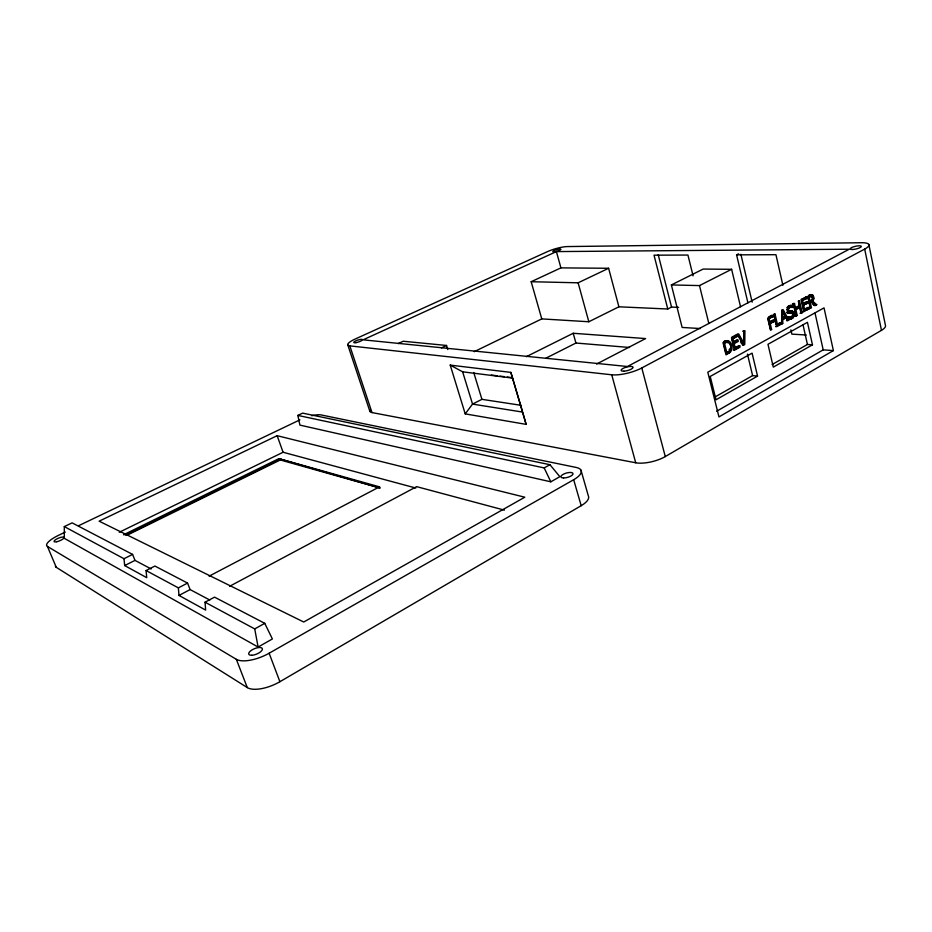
<?xml version="1.0" encoding="UTF-8"?>
<svg xmlns="http://www.w3.org/2000/svg" width="932" height="932" viewBox="0 0 932 932"><rect width="100%" height="100%" fill="white"/><g stroke="black" fill="none" stroke-linecap="round" stroke-linejoin="round"><path stroke-width="1.4" d="M786.037 317.812L781.75 319.548L781.797 323.905L782.764 323.369L782.775 319.606L786.037 317.812L787.575 320.725L788.775 320.072L783.16 309.68L781.762 310.438L781.645 323.253L775.645 326.666M781.762 318.022L781.785 311.661L782.798 311.707L785.42 316.635L781.762 318.022L785.42 316.635M782.775 318.068L782.798 311.707M812.692 298.59L811.982 295.316L810.024 294.64C813.962 293.498 814.684 299.021 812.646 301.176L811.621 301.141L812.692 298.59L813.718 298.624M812.553 299.172L811.597 296.225L808.067 297.098L809.058 301.572L813.624 299.195M792.014 305.498L788.996 305.731L792.014 305.498L792.445 307.397C789.928 305.871 785.688 308.469 787.913 311.288L792.654 311.265C796.196 313.467 793.516 319.897 789.334 319.082C792.981 318.814 794.821 313.187 791.629 311.23M787.517 317.113L790.907 317.486L792.887 315.89L792.526 313.164L786.923 312.593L789.043 313.257M791.792 311.206L789.369 311.521L788.367 310.274L789.02 307.944L791.117 307.094M729.092 350.024L729.488 349.057M790.021 305.766L787.249 308.911L787.936 312.639M465.219 413.878L450.226 365.111L462.622 371.81L472.547 404.092L522.677 412.095L526.114 424.363L465.219 413.878L472.547 404.092L481.914 399.327L521.128 405.327M727.088 353.624C733.577 351.562 731.41 337.302 724.082 341.403M729.861 352.517C735.348 347.916 729.651 335.846 723.011 342.603L726.005 354.859L729.861 352.517L728.859 352.436M809.058 301.572L811.889 300.488M727.531 351.748L725.865 352.715L723.558 343.267L725.9 342.195L727.822 342.545M55.419 566.143A18.896 5.417 -22.6 0 0 56.27 567.32L247.283 687.583A25.583 10.683 -22.7 0 0 279.903 681.711L581.184 505.692A22.007 8.33 -15.9 0 0 588.313 495.801L580.962 470.124M370.167 409.649A15.914 4.369 -18.1 0 0 371.996 412.573L635.717 462.773A21.285 7.619 -14.4 0 0 665.285 456.575L881.474 330.336A19.758 5.848 -11.8 0 0 885.4 325.163L868.834 244.487M833.383 350.595L718.956 416.919L707.796 372.218L824.028 307.875L833.383 350.595L823.189 349.861L716.626 411.245M65.31 532.079L58.751 535.213A18.99 5.161 -22.3 0 0 47.427 546.432L236.344 659.332A25.77 10.229 -22.3 0 0 269.127 653.227L573.681 479.712A22.147 7.957 -16 0 0 576.221 467.456L321.097 414.926A16.566 4.404 -19 0 0 311.742 415.719M757.553 376.109L716.032 399.781L710.207 376.435L752.089 353.135L757.553 376.109L752.613 375.619L714.914 397.044M812.471 344.805L773.315 367.126L767.98 344.292L807.438 322.332L812.471 344.805L807.438 344.467L772.127 364.529M258.106 647.041L272.377 638.968L264.758 623.333L214.535 597.144L205.04 602.212L205.646 610.099L178.991 595.432L178.362 587.882L146.079 570.547L146.732 577.689L124.69 565.561L123.968 558.722L64.296 526.58L64.308 538.323L258.106 647.041L254.727 628.914L205.04 602.212M550.812 481.809L559.852 476.695L549.95 464.707L302.655 413.121L297.844 415.416L299.918 425.108L550.812 481.809L544.183 467.911L297.844 415.416M254.727 628.914L264.758 623.333M544.183 467.911L549.95 464.707M775.04 314.084L773.886 314.713L776.659 326.724L781.645 323.987L781.319 322.577L777.474 324.674L775.04 314.084L774.014 314.037L776.461 324.627L779.338 323.043M806.495 303.215L806.192 301.817L807.217 301.852L807.531 303.25L802.662 305.312L803.652 309.715L806.728 308.026M737.608 346.226L734.288 348.044L733.193 343.512L737.317 341.263L736.967 339.819L732.843 342.067L732.028 338.724L736.466 336.312L736.117 334.879L731.608 337.314M803.652 309.715L808.79 307.502L809.092 308.9L802.848 311.719L809.092 308.9M786.55 320.678L788.775 320.072M797.186 315.447L795.043 316.006L797.186 315.447L795.87 309.622L799.749 307.502L801.054 313.315L800.04 313.268L802.172 312.698L799.505 300.815L798.491 300.78L801.147 312.651M811.423 307.618L809.291 308.189L811.423 307.618L810.374 302.923L811.632 302.236L815.302 305.486L816.723 304.706L812.646 301.176M812.448 303.82L814.277 305.451L816.723 304.706M733.437 350.141L739.053 347.053L738.703 345.621M742.478 345.166L743.759 344.467L743.922 330.639L742.711 331.303M771.614 329.497L770.461 330.138L767.653 318.092L772.849 315.272L773.187 316.694L768.131 318.837L768.923 322.239L773.805 320.177L774.131 321.598L769.25 323.66L770.589 329.439L771.614 329.497L770.263 323.707M801.054 313.315L802.172 312.698M796.161 315.4L794.856 309.575L799.749 307.502M769.25 323.66L774.131 321.598M802.662 305.312L807.531 303.25M810.386 307.583L809.349 302.888L811.632 302.236M795.509 307.642L798.409 306.057M801.24 299.288L806.46 297.04L806.774 298.45L801.625 300.652L802.347 303.914L805.225 302.341M769.89 321.715L773.805 320.177M795.555 308.212L794.507 303.529L793.482 303.494L794.53 308.166L795.555 308.212L799.435 306.092L798.386 301.42L799.505 300.815M802.347 303.914L807.217 301.852M768.725 316.915L771.836 315.226L772.162 316.647L773.187 316.694M793.482 303.494L792.351 304.1L794.507 303.529M736.478 334.681L737.76 333.982L742.653 342.743M806.46 297.04L801.217 299.883L803.873 311.766M812.087 294.698L807.683 296.376L810.316 308.224M808.067 297.098L810.572 296.19L812.471 297.518M768.131 318.837L772.162 316.647M801.625 300.652L806.774 298.45M229.61 586.286L416.639 486.644L504.375 510.13M349.838 345.888L611.742 374.792A21.727 6.396 -15 0 0 641.798 367.954L864.686 249.089A20.131 4.881 -12.8 0 0 861.483 242.728L567.413 246.572A14.889 3.029 -16.1 0 0 547.387 251.663L355.197 339.027A16.17 3.635 -18 0 0 349.838 345.888L371.996 412.573M209.129 576.151L379.499 486.853L379.895 487.995L279.227 459.662L125.272 535.213M178.991 595.432L190.105 589.583L209.77 600.01M178.362 587.882L187.553 583.082L190.105 589.583M596.538 364.074L645.596 338.572L573.203 333.272L526.335 356.665M474.167 351.69L541.772 318.895L588.826 321.761L618.895 306.803L667.766 309.005L671.541 307.071L678.613 307.374M146.079 570.547L154.91 566.05L187.553 583.082M700.41 328.553L682.131 327.447L671.378 284.936L699.501 285.588L731.62 269.301L740.544 306.779M546.094 358.098L575.929 343.034L629.508 347.473M124.69 565.561L135 560.388L151.159 568.951M671.378 284.936L703.159 269.068L731.62 269.301M123.968 558.722L132.589 554.412L135 560.388M747.918 302.83L736.583 254.844L738.563 253.854M126.752 535.376L281.499 459.383M123.537 534.793L278.866 458.649L379.499 486.853M119.261 532.254L283.072 452.253L415.823 488.042M78.416 525.811L299.906 419.866M277.154 435.687L99.141 521.174L303.739 622.017L524.798 497.21L277.154 435.687L283.072 452.253M441.453 347.881L446.533 345.469L447.791 349.547M541.772 318.895L531.17 281.72L578.131 282.804L608.619 268.276L618.895 306.803M64.296 526.58L72.125 522.864L132.589 554.412M398.15 343.605L403.241 341.24L446.533 345.469M531.17 281.72L560.924 267.88L608.619 268.276M556.404 251.593L363.107 339.83L627.422 366.509L849.215 249.217L556.404 251.593L560.924 267.88M791.117 318.942L787.971 319.094L788.996 319.14L788.542 317.16M788.903 313.187L792.829 313.571M789.893 317.439L788.344 317.393L790.907 317.486M736.583 254.844L775.937 254.692L782.88 285.274M811.551 294.908L812.576 294.943M808.801 295.188L809.826 295.211M811.982 295.316L813.007 295.351M812.32 295.922L813.345 295.945M809.955 296.178L811.9 296.388M809.162 296.504L810.188 296.539M811.12 296.632L812.145 296.667M812.576 296.737L813.601 296.772M811.306 297.017L812.331 297.04M812.727 297.995L813.753 298.03M790.359 305.44L791.431 307.362L792.445 307.397M811.166 300.081L812.191 300.116M812.215 300.221L813.24 300.255M810.024 301.048L811.061 301.083M809.349 302.888L810.374 302.923M814.277 305.451L815.302 305.486M789.695 305.533L790.709 305.568M787.715 306.442L788.728 306.488M808.79 307.502L807.753 307.455L808.067 308.853M789.381 307.117L790.406 307.164M790.103 307.059L791.792 307.21M788.682 307.397L789.707 307.432M786.794 307.49L787.808 307.537M787.994 307.91L789.02 307.944M787.517 308.597L788.542 308.643M794.856 309.575L795.87 309.622M787.295 309.401L788.321 309.436M787.342 310.228L788.367 310.274M787.575 310.869L788.588 310.915M787.913 311.288L790.86 311.358M792.305 311.603L793.33 311.649M788.344 311.486L789.369 311.521M792.806 312.29L793.819 312.325M786.631 312.185L787.657 312.232M787.249 312.896L788.274 312.942M789.777 313.024L792.526 313.164M787.622 313.094L789.917 313.234M793.132 313.257L794.157 313.303M793.237 313.968L794.262 314.014M793.237 314.736L794.262 314.783M793.144 315.494L794.169 315.54M792.887 315.89L791.652 316.239L792.678 316.286M792.934 316.204L793.959 316.251M792.386 316.635L790.581 317.171L791.606 317.218M792.608 316.892L793.633 316.95M792.2 317.509L793.214 317.556M791.664 318.033L792.689 318.08M790.965 318.488L791.99 318.546M781.75 319.548L782.775 319.606M782.764 323.369L780.632 323.194L781.797 323.905M781.645 323.987L780.62 323.928L780.294 322.519M776.461 324.627L777.474 324.674M806.308 335.007L791.862 334.134L790.895 329.881M790.767 311.172L792.654 311.265M728.078 353.018L729.08 353.1M450.226 365.111L510.853 372.381L522.281 410.744M491.315 375.048L497.094 375.771M499.971 376.132L504.305 376.668M507.183 377.029L511.517 377.577M462.622 371.81L512.705 378.089M790.767 307.164L791.431 307.362M379.895 487.995L278.866 458.649L279.227 459.662M811.621 301.141L815.698 304.671M740.474 341.671L741.814 344.001M782.146 309.634L787.75 320.014M47.427 546.432L56.27 567.32M236.344 659.332L247.283 687.583M269.127 653.227L279.903 681.711M347.694 344.642L369.748 410.965M473.736 372.509L481.914 399.327M510.853 372.381L526.114 424.363M573.681 479.712L581.184 505.692M573.203 333.272L575.929 343.034M578.131 282.804L588.826 321.761M611.742 374.792L635.717 462.773M641.798 367.954L665.285 456.575M658.225 254.716L671.541 307.071M667.766 309.005L654.031 255.182L687.933 255.053L693.082 275.849M699.501 285.588L708.856 323.532M747.452 354.09L752.613 375.619M740.882 254.273L752.159 302.178M772.779 320.13L773.117 321.552M769.145 318.884L769.937 322.286M793.377 304.135L796.068 316.053M803.034 324.872L807.438 344.467M805.434 297.017L805.749 298.415M802.65 300.687L803.372 303.948M803.687 305.347L804.677 309.75M815.057 313.14L823.189 349.861M809.092 297.133L810.083 301.607M864.686 249.089L881.474 330.336M743.713 331.361L743.666 342.813L738.761 334.052L737.48 334.739L743.491 345.236L744.773 344.537L744.924 330.709L743.713 331.361M730.665 348.055L729.674 350.782L726.867 352.797L724.56 343.337C727.915 340.192 731.422 344.444 730.665 348.055M739.717 345.69L735.29 348.114L734.195 343.582L738.319 341.333L737.981 339.889L733.845 342.149L733.041 338.794L737.468 336.382L737.13 334.938L731.48 338.001L734.439 350.211L740.055 347.123L739.717 345.69M356.012 342.65A4.578 1.025 -18.1 0 0 362.478 339.691A4.578 1.025 -18.1 0 0 355.861 340.832A4.578 1.025 -18.1 0 0 356.012 342.65M56.794 541.737A5.382 1.456 -22.4 0 0 64.028 537.508A5.382 1.456 -22.4 0 0 56.27 539.232A5.382 1.456 -22.4 0 0 56.794 541.737M251.803 655.278A7.351 2.924 -22.4 0 0 262.428 649.231A7.351 2.924 -22.4 0 0 252.444 649.651A7.351 2.924 -22.4 0 0 251.803 655.278M563.499 477.976A6.279 2.26 -15.8 0 0 573.029 473.934A6.279 2.26 -15.8 0 0 564.396 473.724A6.279 2.26 -15.8 0 0 563.499 477.976M554.517 251.791A4.206 0.85 -16.1 0 0 560.889 249.403A4.206 0.85 -16.1 0 0 555.181 250.079A4.206 0.85 -16.1 0 0 554.517 251.791M852.267 249.496A5.72 1.386 -12.8 0 0 861.273 246.677A5.72 1.386 -12.8 0 0 853.7 246.759A5.72 1.386 -12.8 0 0 852.267 249.496M623.892 371.181A6.186 1.829 -15 0 0 633.084 367.429A6.186 1.829 -15 0 0 624.323 367.802A6.186 1.829 -15 0 0 623.892 371.181"/></g></svg>
